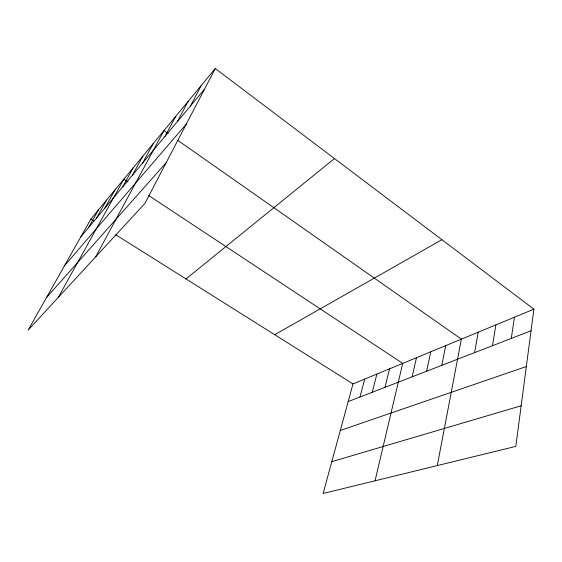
<?xml version="1.0" encoding="UTF-8"?>
<svg xmlns="http://www.w3.org/2000/svg" width="562" height="562" viewBox="0 0 562 562"><rect width="100%" height="100%" fill="white"/><g stroke="black" fill="none" stroke-linecap="round" stroke-linejoin="round"><path stroke-width="0.84" d="M533.9 309.177L515.797 446.397L323.122 493.471L352.992 383.951L533.9 309.177L215.267 68.529L90.854 219.096L28.1 330.161L144.961 203.367L215.267 68.529M511.279 338.422L514.42 317.228M492.488 345.7L495.881 324.892M474.595 352.634L478.22 332.191M437.285 465.582L461.367 339.153L177.929 140.437M441.746 365.356L445.743 345.616M426.628 371.208L430.787 351.791M412.164 376.807L416.463 357.713M375.051 480.784L402.722 363.396L148.797 195.59M384.998 387.33L389.536 368.841M372.234 392.269L376.877 374.081M359.968 397.018L364.703 379.111M190.483 105.951L201.28 85.445M177.346 121.624L188.115 101.385M164.968 136.397L175.688 116.425M95.645 256.876L163.949 130.637L168.143 133.573M142.558 163.142L153.152 143.703M132.379 175.288L142.903 156.11M122.72 186.823L133.159 167.905M58.237 297.46L123.879 179.123L128.143 181.947M104.778 208.235L115.041 189.823M96.439 218.189L106.611 200.03M88.48 227.687L98.561 209.774M80.872 236.764L204.442 89.288M64.419 265.882L186.317 124.047M46.506 297.586L166.155 162.72M185.994 278.928L334.467 158.554M274.706 334.713L441.908 239.7M348.18 401.584L531.055 330.765M340.305 430.464L526.334 366.543M331.798 461.669L521.157 405.778M90.854 219.096L93.791 220.943M115.695 234.712L352.992 383.951"/></g></svg>
